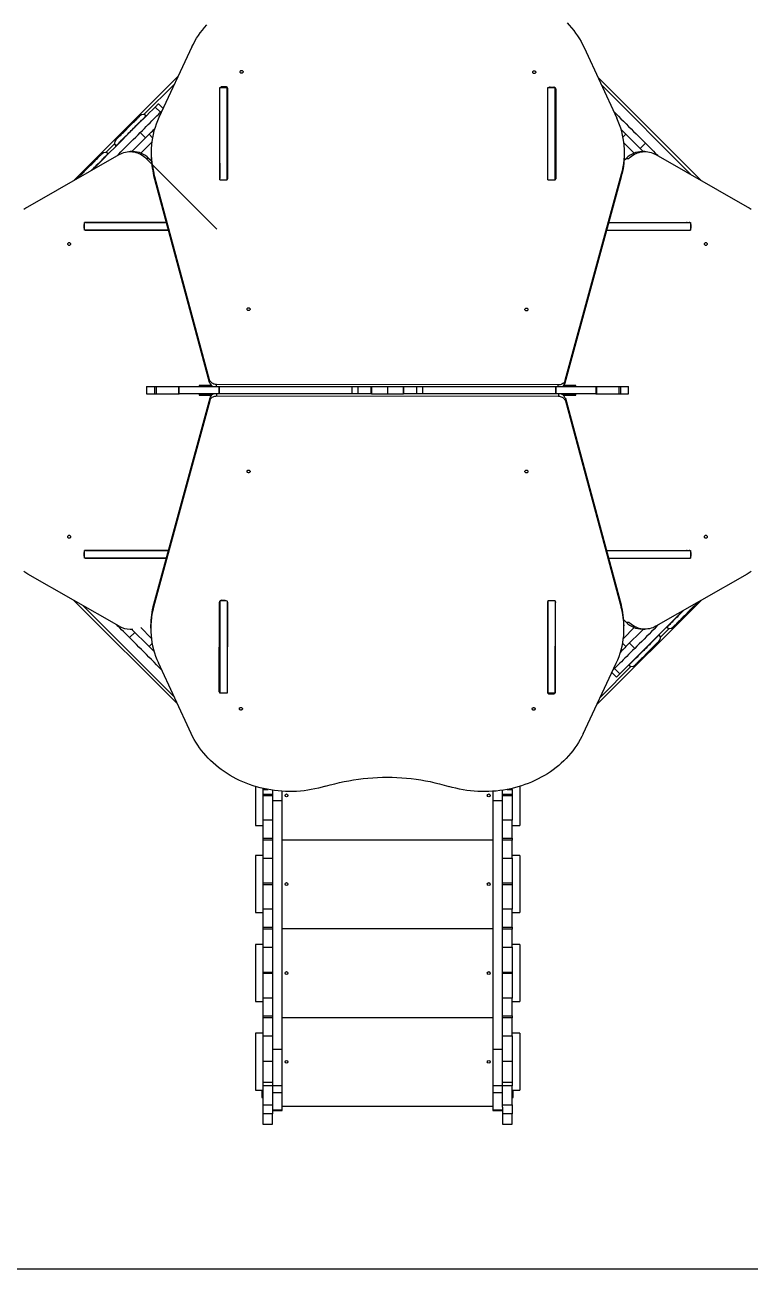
# Model space of a CAD drawing. Header units: millimetres. Extents: x 10665 to 29906, y -6125 to 7364.
# Drawn here: x 22910 to 24944, y -4058 to -510 of the extents above; entities that cross this region are included whole.
import ezdxf

# ---------------------------------------------------------------- set-up
doc = ezdxf.new("R2010")
doc.units = ezdxf.units.MM
for name, color, linetype in [('DIKOM_ОБЪЕКТ', 7, 'Continuous'), ('DIKOM_РАЗМЕР_ЗОНА', 7, 'Continuous'), ('DIKOM_РАЗМЕР_ОБЪЕКТА', 7, 'Continuous')]:
    doc.layers.add(name, color=color, linetype=linetype)
doc.styles.add('style1', font='arial.ttf', dxfattribs={"width": 0.8})
doc.dimstyles.new('1-50', dxfattribs={"dimtxt": 300, "dimasz": 200, "dimexe": 100, "dimexo": 0, "dimgap": 100, "dimtad": 1, "dimdec": 0, "dimtxsty": 'style1', "dimcen": 0, "dimclrd": 7, "dimclre": 7, "dimadec": 1, "dimazin": 2, "dimtfac": 1, "dimtdec": 0, "dimtmove": 1, "dimatfit": 3, "dimfxl": 0, "dimlwd": 25, "dimlwe": 18, "dimarcsym": 0})

# ---------------------------------------------------------------- blocks, each defined once
blk = doc.blocks.new('*D16')
at = {"layer": 'Defpoints', "color": 0, "transparency": 16777216}
for p in [(12665, 4926.5), (12665, 1146.9), (26947.7, -1821.9)]:
    blk.add_point(p, dxfattribs=at)
at = {"layer": 'DIKOM_РАЗМЕР_ОБЪЕКТА', "color": 7, "lineweight": 18, "transparency": 16777216}
for p, q in [((12665, 1146.9), (12665, 5026.5)), ((26947.7, -1821.9), (26947.7, 5026.5))]:
    blk.add_line(p, q, dxfattribs=at)
at = {"layer": 'DIKOM_РАЗМЕР_ОБЪЕКТА', "color": 7, "lineweight": 25, "transparency": 16777216}
blk.add_line((26747.7, 4926.5), (12865, 4926.5), dxfattribs=at)
at = {"layer": 'DIKOM_РАЗМЕР_ОБЪЕКТА', "color": 7, "transparency": 16777216}
for points in [[(12865, 4959.9), (12865, 4893.2), (12665, 4926.5)], [(26747.7, 4959.9), (26747.7, 4893.2), (26947.7, 4926.5)]]:
    blk.add_solid(points, dxfattribs=at)
at = {"layer": 'DIKOM_РАЗМЕР_ОБЪЕКТА', "color": 0, "transparency": 16777216, "insert": (21497, 5179.8), "char_height": 300, "attachment_point": 5, "style": 'style1'}
blk.add_mtext('14300', dxfattribs=at)
blk = doc.blocks.new('*D15')
at = {"layer": 'Defpoints', "color": 0, "transparency": 16777216}
for p in [(20416.8, 4419), (19675.9, -4001.4), (28567.5, -4001.4)]:
    blk.add_point(p, dxfattribs=at)
at = {"layer": 'DIKOM_РАЗМЕР_ОБЪЕКТА', "color": 7, "lineweight": 18, "transparency": 16777216}
for p, q in [((20416.8, 4419), (28667.5, 4419)), ((19675.9, -4001.4), (28667.5, -4001.4))]:
    blk.add_line(p, q, dxfattribs=at)
at = {"layer": 'DIKOM_РАЗМЕР_ОБЪЕКТА', "color": 7, "lineweight": 25, "transparency": 16777216}
blk.add_line((28567.5, 4219), (28567.5, -3801.4), dxfattribs=at)
at = {"layer": 'DIKOM_РАЗМЕР_ОБЪЕКТА', "color": 7, "transparency": 16777216}
for points in [[(28534.2, 4219), (28600.8, 4219), (28567.5, 4419)], [(28534.2, -3801.4), (28600.8, -3801.4), (28567.5, -4001.4)]]:
    blk.add_solid(points, dxfattribs=at)
at = {"layer": 'DIKOM_РАЗМЕР_ОБЪЕКТА', "color": 0, "transparency": 16777216, "insert": (28248, -1553.3), "char_height": 300, "attachment_point": 5, "rotation": 90, "style": 'style1'}
blk.add_mtext('8400', dxfattribs=at)
blk = doc.blocks.new('*D14')
at = {"layer": 'Defpoints', "color": 0, "transparency": 16777216}
for p in [(28947.7, 6914), (10665, 1629.9), (28947.7, -1535.4)]:
    blk.add_point(p, dxfattribs=at)
at = {"layer": 'DIKOM_РАЗМЕР_ЗОНА', "color": 7, "lineweight": 18, "transparency": 16777216}
for p, q in [((10665, 1629.9), (10665, 7014)), ((28947.7, -1535.4), (28947.7, 7014))]:
    blk.add_line(p, q, dxfattribs=at)
at = {"layer": 'DIKOM_РАЗМЕР_ЗОНА', "color": 7, "lineweight": 25, "transparency": 16777216}
blk.add_line((10865, 6914), (28747.7, 6914), dxfattribs=at)
at = {"layer": 'DIKOM_РАЗМЕР_ЗОНА', "color": 7, "transparency": 16777216}
for points in [[(10865, 6947.4), (10865, 6880.7), (10665, 6914)], [(28747.7, 6947.4), (28747.7, 6880.7), (28947.7, 6914)]]:
    blk.add_solid(points, dxfattribs=at)
at = {"layer": 'DIKOM_РАЗМЕР_ЗОНА', "color": 0, "transparency": 16777216, "insert": (21431.5, 7167.3), "char_height": 300, "attachment_point": 5, "style": 'style1'}
blk.add_mtext('18300', dxfattribs=at)
blk = doc.blocks.new('*D13')
at = {"layer": 'Defpoints', "color": 0, "transparency": 16777216}
for p in [(20470.8, 6542.6), (29806, 6542.6), (19621.9, -6125)]:
    blk.add_point(p, dxfattribs=at)
at = {"layer": 'DIKOM_РАЗМЕР_ЗОНА', "color": 7, "lineweight": 18, "transparency": 16777216}
for p, q in [((20470.8, 6542.6), (29906, 6542.6)), ((19621.9, -6125), (29906, -6125))]:
    blk.add_line(p, q, dxfattribs=at)
at = {"layer": 'DIKOM_РАЗМЕР_ЗОНА', "color": 7, "lineweight": 25, "transparency": 16777216}
blk.add_line((29806, -5925), (29806, 6342.6), dxfattribs=at)
at = {"layer": 'DIKOM_РАЗМЕР_ЗОНА', "color": 7, "transparency": 16777216}
for points in [[(29772.7, 6342.6), (29839.3, 6342.6), (29806, 6542.6)], [(29772.7, -5925), (29839.3, -5925), (29806, -6125)]]:
    blk.add_solid(points, dxfattribs=at)
at = {"layer": 'DIKOM_РАЗМЕР_ЗОНА', "color": 0, "transparency": 16777216, "insert": (29552.8, 208.8), "char_height": 300, "attachment_point": 5, "rotation": 90, "style": 'style1'}
blk.add_mtext('12650', dxfattribs=at)

msp = doc.modelspace()

# ---------------------------------------------------------------- linework, layer by layer
at = {"layer": 'DIKOM_ОБЪЕКТ', "color": 7, "linetype": 'Continuous', "lineweight": 15}
for p, q in [((23378.2, -571), (23285.5, -769.1)), ((24479.1, -572.4), (24571, -770.8)), ((23339.9, -653), (23047.9, -944.9)), ((24806.6, -944.9), (24517.9, -656.1)), ((23329.9, -674.2), (23243.1, -761)), ((23456.3, -684.6), (23477.3, -684.6)), ((23456.3, -944.4), (23456.3, -684.6)), ((23473.1, -682.8), (23462.7, -682.7)), ((23462.7, -684.6), (23462.7, -682.7)), ((23473.1, -684.6), (23473.1, -682.8)), ((23477.3, -944.4), (23477.3, -684.6)), ((23478.6, -940), (23479, -688)), ((24377.3, -684.6), (24398.3, -684.6)), ((24377.3, -944.4), (24377.3, -684.6)), ((24383.7, -683.9), (24394.1, -683.9)), ((24383.7, -684.6), (24383.7, -683.9)), ((24394.1, -684.6), (24394.1, -683.9)), ((24398.3, -944.4), (24398.3, -684.6)), ((24400, -689.1), (24399.6, -941.2)), ((24780.3, -929.8), (24527.7, -677.2)), ((23289.9, -754.4), (23275.1, -739.6)), ((23297.2, -744.1), (23283.9, -730.8)), ((23249.8, -764.8), (23249.3, -764.3)), ((23233.3, -811), (23248.2, -825.9)), ((24583.1, -802.6), (24596.8, -816.3)), ((23161.1, -843), (23136.8, -867.3)), ((23164.4, -849.2), (23165, -849.7)), ((23209.3, -864.7), (23257.8, -816.3)), ((23234.6, -869.1), (23265.4, -838.4)), ((23267.3, -825.8), (23257.8, -816.3)), ((24588.5, -824.6), (24596.8, -816.3)), ((24591, -840.1), (24619.9, -869.1)), ((24596.8, -816.3), (24645.3, -864.7)), ((24651.7, -841.4), (24636.8, -856.3)), ((22917.1, -1019.6), (23173.8, -873)), ((23143.5, -871.2), (23143, -870.6)), ((23212, -864.7), (23204.5, -864.7)), ((23249.9, -884.3), (23448.4, -1082.8)), ((23257.4, -884.3), (23249.9, -884.3)), ((23257.4, -884.3), (23264.2, -891.1)), ((23263.6, -866.6), (23263.6, -874.1)), ((24592.2, -889.2), (24597.2, -884.3)), ((24592.6, -875.1), (24592.6, -867.6)), ((24597.2, -884.3), (24604.7, -884.3)), ((24650, -864.7), (24642.5, -864.7)), ((24680.7, -873), (24937.5, -1019.6)), ((23456.3, -897.4), (23456.2, -939.9)), ((23456.3, -904.9), (23456.2, -940.3)), ((24377.2, -941.2), (24377.3, -898.5)), ((24377.2, -941.5), (24377.3, -906)), ((23058.1, -938.5), (23057.1, -939.7)), ((23427.8, -1505.4), (23271.5, -925.7)), ((23271.5, -933.2), (23271.5, -925.7)), ((23427.8, -1512.9), (23271.5, -933.2)), ((23456.3, -940.8), (23456.2, -939.9)), ((23456.3, -944.4), (23477.3, -944.4)), ((24377.3, -941.9), (24377.2, -941.2)), ((24377.3, -944.4), (24398.3, -944.4)), ((24426.2, -1506.7), (24584.6, -927.4)), ((24426.2, -1514.2), (24584.6, -934.9)), ((24584.6, -934.9), (24584.6, -927.4)), ((23076.7, -1085.2), (23076.7, -1064.2)), ((23306.8, -1064.2), (23076.7, -1064.2)), ((23080.6, -1063.5), (23306.6, -1063.5)), ((24549.2, -1064.2), (24777.8, -1064.2)), ((24549.4, -1063.5), (24773.9, -1063.5)), ((24777.8, -1064.2), (24777.8, -1085.2)), ((23075.4, -1079.9), (23075.4, -1069.5)), ((23076.7, -1069.5), (23075.4, -1069.5)), ((23076.7, -1079.9), (23075.4, -1079.9)), ((23312.5, -1085.2), (23076.7, -1085.2)), ((23312.6, -1085.9), (23080.6, -1085.9)), ((24773.9, -1085.9), (24543.3, -1085.9)), ((24543.5, -1085.2), (24777.8, -1085.2)), ((24777.8, -1069.5), (24779.1, -1069.5)), ((24777.8, -1079.9), (24779.1, -1079.9)), ((24779.1, -1069.5), (24779.1, -1079.9)), ((23250.8, -1524.2), (23250.8, -1545.2)), ((23250.8, -1524.2), (23273, -1524.2)), ((23273, -1524.2), (23273, -1545.2)), ((23273, -1524.2), (23277.7, -1524.2)), ((23277.7, -1524.2), (23277.7, -1545.2)), ((23277.7, -1524.2), (23340.9, -1524.2)), ((23340.9, -1524.2), (23340.9, -1545.2)), ((23340.9, -1524.2), (23342.3, -1524.2)), ((23342.3, -1545.2), (23342.3, -1524.2)), ((23342.3, -1524.2), (23454.4, -1524.2)), ((23398.3, -1521.7), (23398.3, -1524.2)), ((23416.3, -1521.7), (23398.3, -1521.7)), ((23433.7, -1521.7), (23416.3, -1521.7)), ((23416.3, -1521.7), (23416.3, -1524.2)), ((23427.8, -1512.9), (23427.8, -1505.4)), ((24406.8, -1520), (23447.3, -1518.8)), ((23447.3, -1524.2), (23447.3, -1518.8)), ((23454.4, -1524.2), (23454.4, -1545.2)), ((23454.9, -1524.2), (23454.4, -1524.2)), ((23454.9, -1545.2), (23454.9, -1524.2)), ((23454.9, -1524.2), (23827.8, -1524.2)), ((23827.8, -1545.2), (23827.8, -1524.2)), ((23827.8, -1524.2), (23844.8, -1524.2)), ((23844.8, -1545.2), (23844.8, -1524.2)), ((23844.8, -1524.2), (23881.3, -1524.2)), ((23881.3, -1545.2), (23881.3, -1524.2)), ((23881.3, -1524.2), (23882.5, -1524.2)), ((23882.5, -1524.2), (23882.5, -1545.2)), ((23882.5, -1524.2), (23927.3, -1524.2)), ((23927.3, -1524.2), (23927.3, -1545.2)), ((23927.3, -1524.2), (23972.1, -1524.2)), ((23972.1, -1545.2), (23972.1, -1524.2)), ((23972.1, -1524.2), (23973.2, -1524.2)), ((23973.2, -1545.2), (23973.2, -1524.2)), ((23973.2, -1524.2), (24009.7, -1524.2)), ((24009.7, -1545.2), (24009.7, -1524.2)), ((24009.7, -1524.2), (24026.8, -1524.2)), ((24026.8, -1545.2), (24026.8, -1524.2)), ((24026.8, -1524.2), (24399.7, -1524.2)), ((24399.7, -1524.2), (24399.7, -1545.2)), ((24400.1, -1524.2), (24399.7, -1524.2)), ((24400.1, -1545.2), (24400.1, -1524.2)), ((24400.1, -1524.2), (24512.2, -1524.2)), ((24406.8, -1524.2), (24406.8, -1520)), ((24438.3, -1521.7), (24421.7, -1521.7)), ((24426.2, -1514.2), (24426.2, -1506.7)), ((24456.3, -1521.7), (24438.3, -1521.7)), ((24438.3, -1524.2), (24438.3, -1521.7)), ((24456.3, -1524.2), (24456.3, -1521.7)), ((24512.2, -1524.2), (24512.2, -1545.2)), ((24512.2, -1524.2), (24513.7, -1524.2)), ((24513.7, -1524.2), (24513.7, -1545.2)), ((24513.7, -1524.2), (24576.9, -1524.2)), ((24576.9, -1524.2), (24576.9, -1545.2)), ((24576.9, -1524.2), (24581.5, -1524.2)), ((24581.5, -1524.2), (24581.5, -1545.2)), ((24581.5, -1524.2), (24603.8, -1524.2)), ((24603.8, -1545.2), (24603.8, -1524.2)), ((23250.8, -1545.2), (23273, -1545.2)), ((23428.2, -1556.8), (23270.3, -2136.1)), ((23273, -1545.2), (23277.7, -1545.2)), ((23277.7, -1545.2), (23340.9, -1545.2)), ((23340.9, -1545.2), (23342.3, -1545.2)), ((23454.4, -1545.2), (23342.3, -1545.2)), ((23398.3, -1545.7), (23398.3, -1548.7)), ((23398.3, -1545.7), (23416.3, -1545.7)), ((23398.3, -1548.7), (23416.3, -1548.7)), ((23416.3, -1545.7), (23416.3, -1548.7)), ((23416.3, -1545.7), (23437.8, -1545.7)), ((23416.3, -1548.7), (23433.3, -1548.7)), ((23428.2, -1556.8), (23428.2, -1564.3)), ((23447.6, -1545.2), (23447.6, -1550.9)), ((23447.6, -1550.9), (24407.1, -1551.6)), ((23454.4, -1545.2), (23454.9, -1545.2)), ((23827.8, -1545.2), (23454.9, -1545.2)), ((23844.8, -1545.2), (23827.8, -1545.2)), ((23881.3, -1545.2), (23844.8, -1545.2)), ((23882.5, -1545.2), (23881.3, -1545.2)), ((23882.5, -1545.2), (23927.3, -1545.2)), ((23927.3, -1545.2), (23972.1, -1545.2)), ((23973.2, -1545.2), (23972.1, -1545.2)), ((24009.7, -1545.2), (23973.2, -1545.2)), ((24026.8, -1545.2), (24009.7, -1545.2)), ((24399.7, -1545.2), (24026.8, -1545.2)), ((24399.7, -1545.2), (24400.1, -1545.2)), ((24512.2, -1545.2), (24400.1, -1545.2)), ((24407.1, -1545.2), (24407.1, -1551.6)), ((24415.6, -1545.7), (24438.3, -1545.7)), ((24420.7, -1548.7), (24438.3, -1548.7)), ((24426.6, -1557.4), (24426.6, -1564.9)), ((24426.6, -1557.4), (24583.4, -2137)), ((24438.3, -1545.7), (24456.3, -1545.7)), ((24438.3, -1548.7), (24438.3, -1545.7)), ((24438.3, -1548.7), (24456.3, -1548.7)), ((24456.3, -1548.7), (24456.3, -1545.7)), ((24512.2, -1545.2), (24513.7, -1545.2)), ((24513.7, -1545.2), (24576.9, -1545.2)), ((24576.9, -1545.2), (24581.5, -1545.2)), ((24581.5, -1545.2), (24603.8, -1545.2)), ((23428.2, -1564.3), (23270.3, -2143.6)), ((24426.6, -1564.9), (24583.4, -2144.5)), ((23076.7, -2006.2), (23076.7, -1985.2)), ((23311.4, -1985.2), (23076.7, -1985.2)), ((23080.6, -1984.5), (23311.6, -1984.5)), ((24542.2, -1984.5), (24773.9, -1984.5)), ((24542.4, -1985.2), (24777.8, -1985.2)), ((24777.8, -1985.2), (24777.8, -2006.2)), ((23075.4, -2000.9), (23075.4, -1990.5)), ((23076.7, -1990.5), (23075.4, -1990.5)), ((23076.7, -2000.9), (23075.4, -2000.9)), ((23305.7, -2006.2), (23076.7, -2006.2)), ((23305.5, -2006.9), (23080.6, -2006.9)), ((24548, -2006.2), (24777.8, -2006.2)), ((24773.9, -2006.9), (24548.2, -2006.9)), ((24777.8, -1990.5), (24779.1, -1990.5)), ((24777.8, -2000.9), (24779.1, -2000.9)), ((24779.1, -1990.5), (24779.1, -2000.9)), ((23173.8, -2197.4), (22917.1, -2050.8)), ((24937.5, -2050.8), (24680.7, -2197.4)), ((23046.8, -2124.9), (23337.6, -2415.6)), ((23456.3, -2126.9), (23456.3, -2385.7)), ((23475.7, -2125.9), (23457.2, -2125.9)), ((23461.3, -2124.6), (23471.7, -2124.6)), ((23477.3, -2125.9), (23477.3, -2385.7)), ((24398.3, -2125.9), (24377.3, -2125.9)), ((24377.3, -2125.9), (24377.3, -2385.7)), ((24398.3, -2125.9), (24398.3, -2385.7)), ((24515.2, -2417.4), (24807.7, -2124.9)), ((23073.2, -2139.9), (23327.8, -2394.5)), ((23270.3, -2136.1), (23270.3, -2143.6)), ((23455.1, -2381.8), (23455.3, -2129.8)), ((23477.7, -2129.5), (23477.5, -2374.3)), ((23477.7, -2129.7), (23477.5, -2381.8)), ((24376.3, -2130.3), (24376.1, -2382.4)), ((24398.5, -2374.9), (24398.7, -2130.1)), ((24398.5, -2382.4), (24398.7, -2130.4)), ((24583.4, -2137), (24583.4, -2144.5)), ((23262.3, -2195.8), (23262.3, -2203.3)), ((24597.2, -2186.1), (24590.7, -2179.7)), ((24591.3, -2203.8), (24591.3, -2196.3)), ((24597.2, -2186.1), (24604.7, -2186.1)), ((23202.9, -2229.4), (23217.7, -2214.6)), ((23204.5, -2205.7), (23212, -2205.7)), ((23257.8, -2254.6), (23208.8, -2205.7)), ((23264, -2231.1), (23234.3, -2201.4)), ((24620.3, -2201.4), (24589.5, -2232.1)), ((24645.7, -2205.6), (24596.8, -2254.6)), ((24642.5, -2205.6), (24650, -2205.6)), ((24690.1, -2221.7), (24689.6, -2221.2)), ((24693.4, -2227.9), (24717.8, -2203.5)), ((24711.1, -2199.7), (24711.6, -2200.2)), ((23266.4, -2246), (23257.8, -2254.6)), ((23272, -2268.8), (23257.8, -2254.6)), ((24587.5, -2245.3), (24596.8, -2254.6)), ((24621.3, -2259.8), (24606.4, -2245)), ((23376.1, -2498.6), (23284, -2300.3)), ((24477, -2499.2), (24569.5, -2301.1)), ((24525.1, -2396.2), (24611.4, -2309.8)), ((24557.5, -2326.9), (24570.7, -2340.1)), ((24564.6, -2316.4), (24579.5, -2331.3)), ((24604.8, -2306), (24605.3, -2306.6)), ((23477.5, -2374.3), (23477.5, -2381.8)), ((24398.5, -2374.9), (24398.5, -2382.4)), ((23477.3, -2385.7), (23456.3, -2385.7)), ((24398.3, -2385.7), (24377.3, -2385.7)), ((24382.1, -2385.7), (24382.1, -2387.6)), ((24382.1, -2387.6), (24392.5, -2387.6)), ((24392.5, -2385.7), (24392.5, -2387.6)), ((23556.5, -2647.2), (23556.5, -2757)), ((23577.5, -2652.7), (23577.5, -2655.7)), ((23577.5, -2655.7), (23592, -2655.7)), ((23577.5, -2655.7), (23577.5, -2669.3)), ((23604.5, -2657.8), (23604.5, -2687.8)), ((24250.5, -2687.8), (24250.5, -2657.8)), ((24263, -2655.7), (24277.5, -2655.7)), ((24277.5, -2655.7), (24277.5, -2652.6)), ((24277.5, -2655.7), (24277.5, -2669.3)), ((24298.5, -2647), (24298.5, -2757)), ((23577.5, -2669.3), (23604.5, -2669.3)), ((23577.5, -2669.3), (23577.5, -2672.3)), ((23577.5, -2672.3), (23604.5, -2672.3)), ((23577.5, -2672.3), (23577.5, -2742.3)), ((23631.5, -2687.8), (23604.5, -2687.8)), ((23604.5, -2687.8), (23604.5, -3385.8)), ((23631.5, -2687.8), (23631.5, -2660.7)), ((23631.5, -3385.8), (23631.5, -2687.8)), ((24223.5, -2660.8), (24223.5, -2687.8)), ((24250.5, -2687.8), (24223.5, -2687.8)), ((24223.5, -2687.8), (24223.5, -3385.8)), ((24250.5, -2669.3), (24277.5, -2669.3)), ((24250.5, -2672.3), (24277.5, -2672.3)), ((24250.5, -3385.8), (24250.5, -2687.8)), ((24277.5, -2669.3), (24277.5, -2672.3)), ((24277.5, -2672.3), (24277.5, -2742.3)), ((23556.5, -2757), (23577.5, -2757)), ((23604.5, -2742.3), (23577.5, -2742.3)), ((23577.5, -2742.3), (23577.5, -2792.3)), ((24277.5, -2742.3), (24250.5, -2742.3)), ((24277.5, -2792.3), (24277.5, -2742.3)), ((24277.5, -2757), (24298.5, -2757)), ((23577.5, -2792.3), (23604.5, -2792.3)), ((23577.5, -2792.3), (23577.5, -2798.3)), ((23604.5, -2798.3), (23577.5, -2798.3)), ((23577.5, -2798.3), (23577.5, -2848.3)), ((23631.5, -2797.3), (24223.5, -2797.3)), ((24250.5, -2792.3), (24277.5, -2792.3)), ((24277.5, -2798.3), (24250.5, -2798.3)), ((24277.5, -2792.3), (24277.5, -2798.3)), ((24277.5, -2848.3), (24277.5, -2798.3)), ((23577.5, -2841.3), (23556.5, -2841.3)), ((23556.5, -2841.3), (23556.5, -3001.3)), ((23577.5, -2848.3), (23604.5, -2848.3)), ((23577.5, -2848.3), (23577.5, -2918.3)), ((24250.5, -2848.3), (24277.5, -2848.3)), ((24298.5, -2841.3), (24277.5, -2841.3)), ((24277.5, -2848.3), (24277.5, -2918.3)), ((24298.5, -2841.3), (24298.5, -3001.3)), ((23577.5, -2918.3), (23604.5, -2918.3)), ((23577.5, -2918.3), (23577.5, -2922.3)), ((23577.5, -2922.3), (23604.5, -2922.3)), ((23577.5, -2922.3), (23577.5, -2992.3)), ((24250.5, -2918.3), (24277.5, -2918.3)), ((24250.5, -2922.3), (24277.5, -2922.3)), ((24277.5, -2918.3), (24277.5, -2922.3)), ((24277.5, -2922.3), (24277.5, -2992.3)), ((23556.5, -3001.3), (23577.5, -3001.3)), ((23604.5, -2992.3), (23577.5, -2992.3)), ((23577.5, -2992.3), (23577.5, -3042.3)), ((24277.5, -2992.3), (24250.5, -2992.3)), ((24277.5, -3042.3), (24277.5, -2992.3)), ((24277.5, -3001.3), (24298.5, -3001.3)), ((23577.5, -3042.3), (23604.5, -3042.3)), ((23577.5, -3042.3), (23577.5, -3048.3)), ((23604.5, -3048.3), (23577.5, -3048.3)), ((23577.5, -3048.3), (23577.5, -3098.3)), ((23631.5, -3046.3), (24223.5, -3046.3)), ((24250.5, -3042.3), (24277.5, -3042.3)), ((24277.5, -3048.3), (24250.5, -3048.3)), ((24277.5, -3042.3), (24277.5, -3048.3)), ((24277.5, -3098.3), (24277.5, -3048.3)), ((23577.5, -3091.3), (23556.5, -3091.3)), ((23556.5, -3091.3), (23556.5, -3251.3)), ((23577.5, -3098.3), (23604.5, -3098.3)), ((23577.5, -3098.3), (23577.5, -3168.3)), ((24250.5, -3098.3), (24277.5, -3098.3)), ((24298.5, -3091.3), (24277.5, -3091.3)), ((24277.5, -3098.3), (24277.5, -3168.3)), ((24298.5, -3091.3), (24298.5, -3251.3)), ((23577.5, -3168.3), (23604.5, -3168.3)), ((23577.5, -3168.3), (23577.5, -3171.3)), ((23577.5, -3171.3), (23604.5, -3171.3)), ((23577.5, -3171.3), (23577.5, -3241.3)), ((24250.5, -3168.3), (24277.5, -3168.3)), ((24250.5, -3171.3), (24277.5, -3171.3)), ((24277.5, -3168.3), (24277.5, -3171.3)), ((24277.5, -3171.3), (24277.5, -3241.3)), ((23556.5, -3251.3), (23577.5, -3251.3)), ((23604.5, -3241.3), (23577.5, -3241.3)), ((23577.5, -3241.3), (23577.5, -3291.3)), ((24277.5, -3241.3), (24250.5, -3241.3)), ((24277.5, -3291.3), (24277.5, -3241.3)), ((24277.5, -3251.3), (24298.5, -3251.3)), ((23577.5, -3291.3), (23604.5, -3291.3)), ((23577.5, -3291.3), (23577.5, -3297.3)), ((23604.5, -3297.3), (23577.5, -3297.3)), ((23577.5, -3297.3), (23577.5, -3347.3)), ((23631.5, -3296.3), (24223.5, -3296.3)), ((24250.5, -3291.3), (24277.5, -3291.3)), ((24277.5, -3297.3), (24250.5, -3297.3)), ((24277.5, -3291.3), (24277.5, -3297.3)), ((24277.5, -3347.3), (24277.5, -3297.3)), ((23577.5, -3340.3), (23556.5, -3340.3)), ((23556.5, -3340.3), (23556.5, -3500.3)), ((23577.5, -3347.3), (23604.5, -3347.3)), ((23577.5, -3347.3), (23577.5, -3418.3)), ((24250.5, -3347.3), (24277.5, -3347.3)), ((24298.5, -3340.3), (24277.5, -3340.3)), ((24277.5, -3347.3), (24277.5, -3418.3)), ((24298.5, -3340.3), (24298.5, -3500.3)), ((23631.5, -3385.8), (23604.5, -3385.8)), ((23604.5, -3385.8), (23604.5, -3487.7)), ((23631.5, -3487.7), (23631.5, -3385.8)), ((24250.5, -3385.8), (24223.5, -3385.8)), ((24223.5, -3385.8), (24223.5, -3487.7)), ((24250.5, -3487.7), (24250.5, -3385.8)), ((23577.5, -3418.3), (23604.5, -3418.3)), ((23577.5, -3418.3), (23577.5, -3477.2)), ((24250.5, -3418.3), (24277.5, -3418.3)), ((24277.5, -3418.3), (24277.5, -3477.2)), ((23556.5, -3500.3), (23577.5, -3500.3)), ((23574.5, -3500.3), (23574.5, -3520.3)), ((23577.5, -3477.2), (23604.5, -3477.2)), ((23577.5, -3477.2), (23577.5, -3488)), ((23604.5, -3488), (23577.5, -3488)), ((23577.5, -3488), (23577.5, -3540.9)), ((23631.5, -3487.7), (23604.5, -3487.7)), ((23604.5, -3487.7), (23604.5, -3507.8)), ((23631.5, -3507.8), (23604.5, -3507.8)), ((23604.5, -3507.8), (23604.5, -3547.6)), ((23631.5, -3507.8), (23631.5, -3487.7)), ((23631.5, -3556.5), (23631.5, -3507.8)), ((24250.5, -3487.7), (24223.5, -3487.7)), ((24223.5, -3487.7), (24223.5, -3507.8)), ((24250.5, -3507.8), (24223.5, -3507.8)), ((24223.5, -3507.8), (24223.5, -3556.5)), ((24250.5, -3477.2), (24277.5, -3477.2)), ((24250.5, -3507.8), (24250.5, -3487.7)), ((24277.5, -3488), (24250.5, -3488)), ((24250.5, -3547.6), (24250.5, -3507.8)), ((24277.5, -3477.2), (24277.5, -3488)), ((24277.5, -3540.9), (24277.5, -3488)), ((24277.5, -3500.3), (24298.5, -3500.3)), ((24280.5, -3520.3), (24280.5, -3500.3)), ((23574.5, -3520.3), (23577.5, -3520.3)), ((23577.5, -3540.9), (23604.5, -3540.9)), ((23577.5, -3540.9), (23577.5, -3566.1)), ((23631.5, -3545.3), (24223.5, -3545.3)), ((24250.5, -3540.9), (24277.5, -3540.9)), ((24277.5, -3520.3), (24280.5, -3520.3)), ((24277.5, -3540.9), (24277.5, -3566.1)), ((23604.5, -3566.1), (23577.5, -3566.1)), ((23577.5, -3566.1), (23577.5, -3595.3)), ((23604.5, -3547.6), (23604.5, -3566.1)), ((23631.5, -3556.5), (23604.5, -3556.5)), ((23604.5, -3557.1), (23631.5, -3557.1)), ((23604.5, -3595.3), (23604.5, -3566.1)), ((23631.5, -3557.1), (23631.5, -3556.5)), ((24250.5, -3556.5), (24223.5, -3556.5)), ((24223.5, -3556.5), (24223.5, -3557.1)), ((24223.5, -3557.1), (24250.5, -3557.1)), ((24250.5, -3547.6), (24250.5, -3566.1)), ((24277.5, -3566.1), (24250.5, -3566.1)), ((24250.5, -3566.1), (24250.5, -3595.3)), ((24277.5, -3595.3), (24277.5, -3566.1)), ((23577.5, -3595.3), (23604.5, -3595.3)), ((24250.5, -3595.3), (24277.5, -3595.3))]:
    msp.add_line(p, q, dxfattribs=at)
at = {"layer": 'DIKOM_ОБЪЕКТ', "color": 7, "linetype": 'Continuous', "lineweight": 15, "flags": 128}
for points in [[(23378.2, -571), (23382.2, -562.8), (23386.6, -554.6), (23391.4, -546.6), (23396.4, -538.7), (23401.7, -531), (23407.4, -523.4), (23413.4, -516.1), (23419.6, -508.9)], [(24431.3, -503.1), (24437.8, -510.1), (24444.1, -517.3), (24450, -524.7), (24455.6, -532.3), (24461, -540), (24466, -547.9), (24470.7, -555.9), (24475, -564.1), (24479.1, -572.4)], [(23521.8, -640.8), (23521.6, -641.9), (23521.1, -642.9), (23520.3, -643.7), (23519.2, -644.3), (23518, -644.6), (23516.8, -644.6), (23515.6, -644.3), (23514.5, -643.7), (23513.7, -642.9), (23513.2, -641.9), (23513, -640.8), (23513.2, -639.7), (23513.7, -638.7), (23514.5, -637.9), (23515.6, -637.3), (23516.8, -637), (23518.1, -637), (23519.3, -637.3), (23520.3, -637.9), (23521.1, -638.8), (23521.6, -639.7), (23521.8, -640.8)], [(24343.8, -641.9), (24343.6, -642.9), (24343.1, -643.9), (24342.3, -644.7), (24341.2, -645.3), (24340, -645.6), (24338.8, -645.6), (24337.6, -645.3), (24336.5, -644.7), (24335.7, -643.9), (24335.2, -642.9), (24335, -641.9), (24335.2, -640.8), (24335.7, -639.8), (24336.5, -639), (24337.6, -638.4), (24338.8, -638.1), (24340.1, -638.1), (24341.3, -638.4), (24342.3, -639), (24343.1, -639.8), (24343.6, -640.8), (24343.8, -641.9)], [(23275.1, -739.6), (23267.2, -747.4), (23259.2, -755.4), (23251.2, -763.5), (23243, -771.6), (23234.8, -779.8), (23226.5, -788.1), (23218.2, -796.5), (23209.8, -804.9), (23201.3, -813.3), (23192.8, -821.8), (23184.3, -830.4), (23175.7, -838.9), (23167.1, -847.5), (23158.5, -856.1), (23149.9, -864.7), (23141.3, -873.3), (23132.7, -881.9), (23124.2, -890.5), (23115.6, -899), (23107.1, -907.5), (23098.8, -915.9)], [(23275.1, -739.6), (23276.4, -738.2), (23277.8, -736.9), (23279.2, -735.5), (23280.5, -734.2), (23281.6, -733), (23282.6, -732.1), (23283.3, -731.4), (23283.7, -730.9), (23283.9, -730.8)], [(23164.4, -832.2), (23164.5, -832.1), (23164.9, -831.8), (23165.4, -831.2), (23166.3, -830.3), (23167.3, -829.3), (23168.6, -828), (23170.1, -826.5), (23171.9, -824.7), (23173.8, -822.8), (23175.9, -820.7), (23178.2, -818.5), (23180.6, -816), (23183.1, -813.5), (23185.8, -810.8), (23188.6, -808.1), (23191.4, -805.2), (23194.3, -802.3), (23197.2, -799.4), (23200.1, -796.5), (23203, -793.6), (23205.9, -790.7), (23208.7, -787.9), (23211.4, -785.2), (23214.1, -782.5), (23216.6, -780), (23219, -777.6), (23221.2, -775.4), (23223.3, -773.3), (23225.2, -771.4), (23226.9, -769.7), (23228.4, -768.2), (23229.6, -767), (23230.6, -766), (23231.4, -765.2), (23232, -764.6), (23232.3, -764.4), (23232.3, -764.3)], [(23164.4, -849.2), (23164.5, -849.1), (23164.8, -848.7), (23165.4, -848.2), (23166.2, -847.3), (23167.3, -846.3), (23168.6, -845), (23170.1, -843.5), (23171.8, -841.8), (23173.8, -839.8), (23175.9, -837.7), (23178.2, -835.4), (23180.7, -832.9), (23183.3, -830.3), (23186.1, -827.5), (23189, -824.6), (23192, -821.6), (23195.1, -818.5), (23198.2, -815.4), (23201.4, -812.2), (23204.7, -808.9), (23207.9, -805.7), (23211.1, -802.4), (23214.4, -799.2), (23217.5, -796), (23220.7, -792.9), (23223.7, -789.9), (23226.6, -787), (23229.4, -784.2), (23232.1, -781.5), (23234.6, -778.9), (23237, -776.6), (23239.2, -774.4), (23241.2, -772.4), (23243, -770.6), (23244.6, -769), (23246, -767.6), (23247.1, -766.5), (23248, -765.6), (23248.7, -764.9), (23249.1, -764.5), (23249.3, -764.3), (23249.3, -764.3)], [(23233.3, -811), (23239.1, -805.3), (23244.7, -799.7), (23250.1, -794.2), (23255.5, -788.9), (23260.6, -783.7), (23265.6, -778.7), (23270.5, -773.9), (23275.1, -769.2), (23279.6, -764.7), (23283.9, -760.5), (23288, -756.4), (23291.9, -752.5), (23294.6, -749.7)], [(24562.4, -752.2), (24568.2, -757.9), (24575.5, -765.3), (24582.8, -772.5), (24590, -779.8), (24597.2, -787), (24604.3, -794.1), (24611.3, -801.1), (24618.3, -808.1), (24625.2, -815), (24632, -821.8), (24638.7, -828.4), (24645.2, -835), (24651.7, -841.4)], [(23168, -876.4), (23171.6, -872.7), (23178.8, -865.5), (23185.9, -858.4), (23193, -851.4), (23200, -844.4), (23206.8, -837.5), (23213.6, -830.7), (23220.3, -824.1), (23226.9, -817.5), (23233.3, -811)], [(23257.8, -816.3), (23260.9, -813.2), (23263.9, -810.1), (23267, -807), (23270.1, -804), (23273.1, -801), (23273.5, -800.6)], [(24651.7, -841.4), (24657.4, -847.2), (24663, -852.8), (24668.5, -858.3), (24673.8, -863.6), (24679, -868.8), (24684, -873.8), (24686.6, -876.3)], [(23058.1, -938.5), (23058.2, -938.4), (23058.5, -938.1), (23059.1, -937.5), (23059.9, -936.7), (23061, -935.6), (23062.3, -934.3), (23063.8, -932.8), (23065.5, -931.1), (23067.5, -929.2), (23069.6, -927.1), (23071.8, -924.8), (23074.3, -922.4), (23076.8, -919.8), (23079.5, -917.1), (23082.2, -914.4), (23085.1, -911.6), (23087.9, -908.7), (23090.8, -905.8), (23093.8, -902.9), (23096.7, -899.9), (23099.5, -897.1), (23102.4, -894.3), (23105.1, -891.5), (23107.8, -888.9), (23110.3, -886.3), (23112.7, -883.9), (23114.9, -881.7), (23117, -879.6), (23118.9, -877.7), (23120.6, -876.1), (23122, -874.6), (23123.3, -873.3), (23124.3, -872.3), (23125.1, -871.5), (23125.6, -871), (23125.9, -870.7), (23126, -870.6)], [(23096.3, -917.3), (23098.3, -915.3), (23101.6, -912), (23104.8, -908.8), (23108, -905.6), (23111.2, -902.4), (23114.3, -899.3), (23117.3, -896.2), (23120.3, -893.3), (23123.1, -890.5), (23125.8, -887.8), (23128.3, -885.3), (23130.7, -882.9), (23132.9, -880.7), (23134.9, -878.7), (23136.7, -876.9), (23138.3, -875.3), (23139.7, -873.9), (23140.8, -872.8), (23141.7, -871.9), (23142.4, -871.2), (23142.8, -870.8), (23143, -870.6), (23143, -870.6)], [(23173.8, -873), (23178.2, -870.7), (23182.7, -868.8), (23187.3, -867.3), (23191.9, -866.1), (23196.6, -865.3), (23201.4, -864.8), (23206.2, -864.8), (23211, -865.1), (23215.7, -865.8), (23220.4, -866.9), (23225, -868.3), (23229.5, -870.1), (23233.9, -872.3), (23238.2, -874.8), (23242.3, -877.6), (23246.2, -880.8), (23249.9, -884.3)], [(24604.7, -884.3), (24608.4, -880.8), (24612.3, -877.6), (24616.4, -874.8), (24620.7, -872.3), (24625.1, -870.1), (24629.6, -868.3), (24634.2, -866.9), (24638.9, -865.8), (24643.6, -865.1), (24648.4, -864.8), (24653.2, -864.8), (24657.9, -865.3), (24662.6, -866.1), (24667.3, -867.3), (24671.9, -868.8), (24676.4, -870.7), (24680.7, -873)], [(22906, -1026.7), (22911.5, -1023), (22917.1, -1019.6)], [(24937.5, -1019.6), (24943.1, -1023), (24948.5, -1026.7)], [(23033.4, -1119.8), (23034.5, -1120), (23035.5, -1120.5), (23036.3, -1121.3), (23036.9, -1122.4), (23037.2, -1123.6), (23037.2, -1124.8), (23036.9, -1126), (23036.3, -1127.1), (23035.5, -1127.9), (23034.5, -1128.4), (23033.4, -1128.6), (23032.4, -1128.4), (23031.4, -1127.9), (23030.6, -1127.1), (23030, -1126), (23029.7, -1124.8), (23029.7, -1123.6), (23030, -1122.4), (23030.6, -1121.3), (23031.4, -1120.5), (23032.4, -1120), (23033.4, -1119.8)], [(24821.1, -1128.6), (24820.1, -1128.4), (24819.1, -1127.9), (24818.3, -1127.1), (24817.7, -1126), (24817.4, -1124.8), (24817.4, -1123.6), (24817.7, -1122.4), (24818.3, -1121.3), (24819.1, -1120.5), (24820.1, -1120), (24821.1, -1119.8), (24822.2, -1120), (24823.2, -1120.5), (24824, -1121.3), (24824.6, -1122.4), (24824.9, -1123.6), (24824.9, -1124.8), (24824.6, -1126), (24824, -1127.1), (24823.2, -1127.9), (24822.2, -1128.4), (24821.1, -1128.6)], [(23541.7, -1307.2), (23541.5, -1308.3), (23541, -1309.3), (23540.2, -1310.1), (23539.1, -1310.7), (23537.9, -1311), (23536.7, -1311), (23535.5, -1310.7), (23534.4, -1310.1), (23533.6, -1309.3), (23533.1, -1308.3), (23532.9, -1307.2), (23533.1, -1306.1), (23533.6, -1305.1), (23534.4, -1304.3), (23535.5, -1303.7), (23536.7, -1303.4), (23537.9, -1303.4), (23539.1, -1303.7), (23540.2, -1304.3), (23541, -1305.1), (23541.5, -1306.1), (23541.7, -1307.2)], [(24321.7, -1308.2), (24321.5, -1309.3), (24321, -1310.3), (24320.2, -1311.1), (24319.1, -1311.7), (24317.9, -1312), (24316.7, -1312), (24315.4, -1311.7), (24314.4, -1311.1), (24313.6, -1310.3), (24313.1, -1309.3), (24312.9, -1308.2), (24313.1, -1307.1), (24313.6, -1306.1), (24314.4, -1305.3), (24315.5, -1304.7), (24316.7, -1304.4), (24317.9, -1304.4), (24319.1, -1304.7), (24320.2, -1305.3), (24321, -1306.1), (24321.5, -1307.1), (24321.7, -1308.2)], [(23447.3, -1518.8), (23444.6, -1518.6), (23442, -1518.1), (23439.4, -1517.4), (23437.1, -1516.3), (23434.9, -1515), (23432.9, -1513.5), (23431.1, -1511.7), (23429.7, -1509.7), (23428.6, -1507.6), (23427.8, -1505.4)], [(24426.2, -1506.7), (24425.5, -1508.9), (24424.3, -1511), (24422.9, -1512.9), (24421.2, -1514.7), (24419.2, -1516.3), (24417, -1517.6), (24414.6, -1518.6), (24412.1, -1519.4), (24409.4, -1519.9), (24406.8, -1520)], [(23428.2, -1564.3), (23428.9, -1562.1), (23430.1, -1560), (23431.5, -1558), (23433.2, -1556.2), (23435.2, -1554.7), (23437.4, -1553.4), (23439.8, -1552.3), (23442.3, -1551.6), (23445, -1551.1), (23447.6, -1550.9)], [(24407.1, -1551.6), (24409.8, -1551.7), (24412.4, -1552.2), (24414.9, -1552.9), (24417.3, -1554), (24419.5, -1555.3), (24421.5, -1556.9), (24423.2, -1558.6), (24424.7, -1560.6), (24425.8, -1562.7), (24426.6, -1564.9)], [(23532.9, -1762.7), (23533.1, -1761.6), (23533.6, -1760.6), (23534.4, -1759.8), (23535.5, -1759.2), (23536.7, -1758.9), (23537.9, -1758.9), (23539.1, -1759.2), (23540.2, -1759.8), (23541, -1760.6), (23541.5, -1761.6), (23541.7, -1762.7), (23541.5, -1763.8), (23541, -1764.8), (23540.2, -1765.6), (23539.1, -1766.2), (23537.9, -1766.5), (23536.7, -1766.5), (23535.5, -1766.2), (23534.4, -1765.6), (23533.6, -1764.7), (23533.1, -1763.8), (23532.9, -1762.7)], [(24312.9, -1763.2), (24313.1, -1762.1), (24313.6, -1761.1), (24314.4, -1760.3), (24315.5, -1759.7), (24316.7, -1759.4), (24317.9, -1759.4), (24319.1, -1759.7), (24320.2, -1760.3), (24321, -1761.1), (24321.5, -1762.1), (24321.7, -1763.2), (24321.5, -1764.3), (24321, -1765.3), (24320.2, -1766.1), (24319.1, -1766.7), (24317.9, -1767), (24316.7, -1767), (24315.5, -1766.7), (24314.4, -1766.1), (24313.6, -1765.2), (24313.1, -1764.3), (24312.9, -1763.2)], [(23033.4, -1941.8), (23034.5, -1942), (23035.5, -1942.5), (23036.3, -1943.3), (23036.9, -1944.4), (23037.2, -1945.6), (23037.2, -1946.8), (23036.9, -1948), (23036.3, -1949.1), (23035.5, -1949.9), (23034.5, -1950.4), (23033.4, -1950.6), (23032.4, -1950.4), (23031.4, -1949.9), (23030.6, -1949.1), (23030, -1948), (23029.7, -1946.8), (23029.7, -1945.6), (23030, -1944.4), (23030.6, -1943.3), (23031.4, -1942.5), (23032.4, -1942), (23033.4, -1941.8)], [(24821.1, -1950.6), (24820.1, -1950.4), (24819.1, -1949.9), (24818.3, -1949.1), (24817.7, -1948), (24817.4, -1946.8), (24817.4, -1945.6), (24817.7, -1944.4), (24818.3, -1943.3), (24819.1, -1942.5), (24820.1, -1942), (24821.1, -1941.8), (24822.2, -1942), (24823.2, -1942.5), (24824, -1943.3), (24824.6, -1944.4), (24824.9, -1945.6), (24824.9, -1946.8), (24824.6, -1948), (24824, -1949.1), (24823.2, -1949.9), (24822.2, -1950.4), (24821.1, -1950.6)], [(22917.1, -2050.8), (22911.5, -2047.4), (22906, -2043.7)], [(24948.5, -2043.7), (24943.1, -2047.4), (24937.5, -2050.8)], [(23477.3, -2128), (23477.5, -2128.7), (23477.7, -2129.7)], [(24398.3, -2128.5), (24398.6, -2129.4), (24398.7, -2130.4)], [(24579.5, -2331.3), (24587.4, -2323.4), (24595.3, -2315.4), (24603.4, -2307.4), (24611.5, -2299.3), (24619.7, -2291), (24628, -2282.7), (24636.4, -2274.4), (24644.8, -2266), (24653.3, -2257.5), (24661.8, -2249), (24670.3, -2240.5), (24678.9, -2231.9), (24687.5, -2223.3), (24696, -2214.7), (24704.6, -2206.1), (24713.2, -2197.5), (24721.8, -2189), (24730.4, -2180.4), (24738.9, -2171.9), (24747.4, -2163.3), (24755.9, -2154.9), (24756.9, -2153.9)], [(24759.3, -2152.5), (24756.2, -2155.6), (24753, -2158.8), (24749.8, -2162.1), (24746.5, -2165.3), (24743.4, -2168.5), (24740.2, -2171.6), (24737.2, -2174.6), (24734.3, -2177.5), (24731.5, -2180.4), (24728.8, -2183), (24726.3, -2185.6), (24723.9, -2188), (24721.7, -2190.1), (24719.7, -2192.2), (24717.9, -2194), (24716.3, -2195.6), (24714.9, -2196.9), (24713.8, -2198.1), (24712.9, -2199), (24712.2, -2199.6), (24711.8, -2200), (24711.6, -2200.2), (24711.6, -2200.2)], [(24796.5, -2132.3), (24796.4, -2132.4), (24796, -2132.8), (24795.5, -2133.3), (24794.6, -2134.2), (24793.6, -2135.2), (24792.3, -2136.5), (24790.8, -2138.1), (24789, -2139.8), (24787.1, -2141.7), (24785, -2143.8), (24782.7, -2146.1), (24780.3, -2148.5), (24777.8, -2151), (24775.1, -2153.7), (24772.3, -2156.5), (24769.5, -2159.3), (24766.6, -2162.2), (24763.7, -2165.1), (24760.8, -2168), (24757.9, -2170.9), (24755, -2173.8), (24752.2, -2176.6), (24749.5, -2179.3), (24746.8, -2182), (24744.3, -2184.5), (24741.9, -2186.9), (24739.7, -2189.1), (24737.6, -2191.2), (24735.7, -2193.1), (24734, -2194.8), (24732.5, -2196.3), (24731.3, -2197.5), (24730.3, -2198.5), (24729.5, -2199.3), (24728.9, -2199.9), (24728.6, -2200.2), (24728.6, -2200.2)], [(24796.5, -2132.3), (24797.8, -2130.7), (24798, -2130.4)], [(23202.9, -2229.4), (23197.1, -2223.7), (23191.5, -2218), (23186.1, -2212.6), (23180.7, -2207.2), (23175.6, -2202.1), (23170.6, -2197.1), (23166.9, -2193.4)], [(24680.7, -2197.4), (24676.4, -2199.6), (24671.9, -2201.6), (24667.3, -2203.1), (24662.6, -2204.3), (24657.9, -2205.1), (24653.2, -2205.6), (24648.4, -2205.6), (24643.6, -2205.3), (24638.9, -2204.6), (24634.2, -2203.5), (24629.6, -2202.1), (24625.1, -2200.3), (24620.7, -2198.1), (24616.4, -2195.6), (24612.3, -2192.8), (24608.4, -2189.6), (24604.7, -2186.1)], [(24687.7, -2193.4), (24682.9, -2198.1), (24675.7, -2205.3), (24668.6, -2212.4), (24661.6, -2219.5), (24654.6, -2226.5), (24647.7, -2233.3), (24641, -2240.1), (24634.3, -2246.8), (24627.7, -2253.4), (24621.3, -2259.8)], [(23292.9, -2319.4), (23286.4, -2312.9), (23279.1, -2305.6), (23271.8, -2298.3), (23264.6, -2291.1), (23257.4, -2283.9), (23250.3, -2276.8), (23243.2, -2269.7), (23236.3, -2262.8), (23229.4, -2255.9), (23222.6, -2249.1), (23215.9, -2242.4), (23209.3, -2235.9), (23202.9, -2229.4)], [(24690.1, -2221.7), (24690.1, -2221.8), (24689.7, -2222.1), (24689.1, -2222.7), (24688.3, -2223.5), (24687.3, -2224.6), (24686, -2225.8), (24684.5, -2227.4), (24682.7, -2229.1), (24680.8, -2231), (24678.7, -2233.2), (24676.4, -2235.5), (24673.9, -2237.9), (24671.3, -2240.6), (24668.5, -2243.3), (24665.6, -2246.2), (24662.6, -2249.2), (24659.5, -2252.3), (24656.4, -2255.5), (24653.2, -2258.7), (24649.9, -2261.9), (24646.7, -2265.2), (24643.4, -2268.4), (24640.2, -2271.6), (24637, -2274.8), (24633.9, -2277.9), (24630.9, -2280.9), (24628, -2283.9), (24625.1, -2286.7), (24622.5, -2289.4), (24619.9, -2291.9), (24617.5, -2294.3), (24615.4, -2296.5), (24613.3, -2298.5), (24611.5, -2300.3), (24609.9, -2301.9), (24608.6, -2303.3), (24607.4, -2304.4), (24606.5, -2305.3), (24605.9, -2306), (24605.5, -2306.4), (24605.3, -2306.5), (24605.3, -2306.6)], [(24621.3, -2259.8), (24615.5, -2265.6), (24609.9, -2271.2), (24604.4, -2276.7), (24599.1, -2282), (24593.9, -2287.1), (24588.9, -2292.2), (24584.1, -2297), (24579.4, -2301.6), (24575, -2306.1), (24570.7, -2310.4), (24566.6, -2314.5), (24562.7, -2318.4), (24560.3, -2320.8)], [(24596.8, -2254.6), (24593.7, -2257.7), (24590.6, -2260.7), (24587.6, -2263.8), (24584.5, -2266.9), (24581.5, -2269.9), (24581.4, -2269.9)], [(24690.1, -2238.7), (24690, -2238.8), (24689.7, -2239.1), (24689.1, -2239.7), (24688.3, -2240.5), (24687.2, -2241.6), (24685.9, -2242.9), (24684.4, -2244.4), (24682.7, -2246.1), (24680.8, -2248), (24678.7, -2250.1), (24676.4, -2252.4), (24674, -2254.8), (24671.4, -2257.4), (24668.8, -2260), (24666, -2262.8), (24663.2, -2265.6), (24660.3, -2268.5), (24657.4, -2271.4), (24654.5, -2274.3), (24651.6, -2277.2), (24648.7, -2280.1), (24645.9, -2282.9), (24643.1, -2285.7), (24640.5, -2288.3), (24638, -2290.8), (24635.6, -2293.2), (24633.3, -2295.5), (24631.3, -2297.6), (24629.4, -2299.4), (24627.7, -2301.1), (24626.2, -2302.6), (24624.9, -2303.9), (24623.9, -2304.9), (24623.1, -2305.7), (24622.6, -2306.2), (24622.3, -2306.5), (24622.3, -2306.6)], [(24579.5, -2331.3), (24578.2, -2332.6), (24576.8, -2334), (24575.4, -2335.4), (24574.1, -2336.7), (24573, -2337.8), (24572, -2338.8), (24571.3, -2339.5), (24570.8, -2339.9), (24570.7, -2340.1)], [(23477.5, -2374.3), (23477.3, -2375.3), (23477.3, -2375.5)], [(24398.5, -2374.9), (24398.3, -2375.9), (24398.3, -2376.1)], [(23477.5, -2381.8), (23477.3, -2382.8), (23477.3, -2383)], [(24398.5, -2382.4), (24398.3, -2383.4), (24398.3, -2383.6)], [(23511.3, -2429), (23511.5, -2428), (23512, -2427), (23512.8, -2426.2), (23513.9, -2425.6), (23515.1, -2425.3), (23516.3, -2425.3), (23517.5, -2425.6), (23518.6, -2426.2), (23519.4, -2427), (23519.9, -2428), (23520.1, -2429), (23519.9, -2430.1), (23519.4, -2431.1), (23518.6, -2431.9), (23517.5, -2432.5), (23516.3, -2432.8), (23515.1, -2432.8), (23513.9, -2432.5), (23512.8, -2431.9), (23512, -2431.1), (23511.5, -2430.1), (23511.3, -2429)], [(23515.9, -2425.3), (23515.7, -2425.3), (23515.2, -2425.2)], [(24333.3, -2429.6), (24333.5, -2428.5), (24334, -2427.5), (24334.8, -2426.7), (24335.9, -2426.1), (24337.1, -2425.8), (24338.3, -2425.8), (24339.5, -2426.1), (24340.6, -2426.7), (24341.4, -2427.5), (24341.9, -2428.5), (24342.1, -2429.6), (24341.9, -2430.6), (24341.4, -2431.6), (24340.6, -2432.4), (24339.5, -2433), (24338.3, -2433.3), (24337.1, -2433.3), (24335.9, -2433), (24334.8, -2432.4), (24334, -2431.6), (24333.5, -2430.6), (24333.3, -2429.6)], [(23753.5, -2646.8), (23743.6, -2649.7), (23733.6, -2652.2), (23723.6, -2654.4), (23713.4, -2656.3), (23703.2, -2658), (23692.9, -2659.3), (23682.6, -2660.3), (23672.2, -2661), (23661.8, -2661.3), (23651.4, -2661.4), (23641, -2661.2), (23630.7, -2660.6), (23620.3, -2659.7), (23610, -2658.5), (23599.8, -2657.1), (23589.6, -2655.3), (23579.5, -2653.2), (23569.4, -2650.8), (23559.5, -2648.1), (23549.7, -2645.1), (23540, -2641.8), (23530.5, -2638.2), (23521.1, -2634.3), (23511.9, -2630.2), (23502.8, -2625.8), (23493.9, -2621.1), (23485.3, -2616.2), (23476.8, -2611), (23468.5, -2605.5), (23460.5, -2599.8), (23452.7, -2593.9), (23445.1, -2587.7), (23437.8, -2581.3), (23430.7, -2574.7), (23423.9, -2567.9), (23417.4, -2560.8), (23411.2, -2553.6), (23405.2, -2546.3), (23399.6, -2538.7), (23394.3, -2531), (23389.3, -2523.1), (23384.6, -2515), (23380.2, -2506.9), (23376.1, -2498.6)], [(24477, -2499.2), (24473, -2507.5), (24468.6, -2515.7), (24463.9, -2523.7), (24458.8, -2531.6), (24453.5, -2539.3), (24447.8, -2546.9), (24441.9, -2554.2), (24435.7, -2561.4), (24429.1, -2568.5), (24422.3, -2575.3), (24415.3, -2581.9), (24407.9, -2588.2), (24400.4, -2594.4), (24392.5, -2600.3), (24384.5, -2606), (24376.2, -2611.5), (24367.7, -2616.7), (24359, -2621.6), (24350.1, -2626.3), (24341.1, -2630.7), (24331.8, -2634.8), (24322.4, -2638.7), (24312.9, -2642.2), (24303.2, -2645.5), (24293.4, -2648.5), (24283.5, -2651.2), (24273.5, -2653.6), (24263.4, -2655.6), (24253.2, -2657.4), (24242.9, -2658.9), (24232.6, -2660.1), (24222.3, -2660.9), (24211.9, -2661.5), (24201.5, -2661.7), (24191.1, -2661.6), (24180.7, -2661.2), (24170.4, -2660.5), (24160, -2659.5), (24149.8, -2658.2), (24139.5, -2656.6), (24129.4, -2654.6), (24119.3, -2652.4), (24109.3, -2649.9), (24099.5, -2647)], [(23753.5, -2646.8), (23766.3, -2643.1), (23779.3, -2639.7), (23792.4, -2636.5), (23805.5, -2633.7), (23818.8, -2631.1), (23832.1, -2628.8), (23845.4, -2626.9), (23858.9, -2625.2), (23872.3, -2623.9), (23885.9, -2622.8), (23899.4, -2622), (23912.9, -2621.6), (23926.5, -2621.4), (23940.1, -2621.6), (23953.6, -2622.1), (23967.1, -2622.8), (23980.7, -2623.9), (23994.1, -2625.3), (24007.5, -2627), (24020.9, -2628.9), (24034.2, -2631.2), (24047.5, -2633.8), (24060.6, -2636.7), (24073.7, -2639.8), (24086.6, -2643.3), (24099.5, -2647)]]:
    msp.add_lwpolyline(points, dxfattribs=at)
at = {"layer": 'DIKOM_ОБЪЕКТ', "color": 7, "linetype": 'Continuous', "lineweight": 15}
for centre in [(23643.5, -2672.3), (24211.5, -2672.3), (23643.5, -2921.3), (24211.5, -2921.3), (23643.5, -3171.3), (24211.5, -3171.3), (23643.5, -3420.3), (24211.5, -3420.3)]:
    msp.add_circle(centre, 4, dxfattribs=at)
for centre, radius, start, end in [((23517.4, -649.6), 5.07, 81.1382, 98.8618), ((24339.4, -650.6), 5.06, 81.1266, 98.8734), ((23462.5, -689.1), 6.38, 89.064, 135.3512), ((23473.4, -688.4), 5.64, 4.3023, 93.7431), ((23474.1, -695.6), 4.94, 5.1341, 50.0137), ((24383.6, -690.6), 6.71, 89.7194, 116.6883), ((24394.1, -690.6), 6.71, 63.5665, 90.1301), ((24395.1, -689.2), 4.93, 1.0685, 49.9685), ((24395.1, -696.7), 4.94, 5.1347, 50.0132), ((23240.8, -772.8), 12, 45, 135), ((23491.4, -866.6), 227.7, 154.6703, 195.0619), ((24365, -867.5), 227.6, 344.7337, 25.1431), ((23172.9, -840.7), 12, 135, 225), ((23134.5, -879.1), 12, 45, 135), ((23211.2, -929), 64.3, 44.1332, 89.2829), ((23490.1, -874.1), 226.5, 180.0186, 195.1415), ((24365.8, -875), 226.9, 344.6748, 359.97), ((24643.2, -928.6), 63.9, 90.5647, 136.019), ((23473.8, -939.9), 4.83, 316.4323, 358.301), ((24394.8, -941.1), 4.82, 316.4094, 359.1864), ((23080.7, -1068.2), 4.67, 90.2993, 121.7692), ((23088.2, -1068.2), 4.67, 90.2993, 121.7692), ((24766.4, -1068.2), 4.67, 58.2308, 89.7007), ((24773.9, -1068.2), 4.67, 58.2308, 89.7007), ((23082, -1069.4), 6.54, 143.2496, 180.5015), ((23082, -1079.9), 6.54, 179.4987, 216.7502), ((23080.7, -1081.2), 4.67, 238.2295, 269.7021), ((23088.2, -1081.2), 4.67, 238.2295, 269.7021), ((24766.4, -1081.2), 4.67, 270.2979, 301.7719), ((24773.9, -1081.2), 4.67, 270.2979, 301.7719), ((24772.6, -1069.4), 6.54, 359.4987, 36.7502), ((24772.6, -1079.9), 6.54, 323.2498, 0.5013), ((23042.2, -1124.2), 5.07, 171.1403, 188.8597), ((24812.4, -1124.2), 5.07, 351.1403, 8.8597), ((23537.3, -1315.9), 5.06, 81.1294, 98.8706), ((23537.3, -1315.9), 5.06, 81.1275, 98.8725), ((24317.3, -1316.9), 5.06, 81.1273, 98.8727), ((24317.3, -1316.9), 5.06, 81.1326, 98.8761), ((23444.9, -1507.8), 17.8, 196.451, 246.3996), ((24409.4, -1509.2), 17.5, 301.3261, 343.5796), ((23445.6, -1562.2), 18.3, 111.7194, 162.8705), ((24408.9, -1562.9), 18.5, 17.2186, 73.2993), ((23537.3, -1753.9), 5.07, 261.1308, 278.8692), ((24317.3, -1754.4), 5.06, 261.1271, 278.8729), ((24317.3, -1754.4), 5.06, 261.1275, 278.8725), ((23042.2, -1946.2), 5.07, 171.1403, 188.8597), ((24812.4, -1946.2), 5.07, 351.1395, 8.8605), ((23082, -1990.4), 6.54, 143.2496, 180.5015), ((23080.7, -1989.2), 4.67, 90.2993, 121.7692), ((23088.2, -1989.2), 4.67, 90.2993, 121.7692), ((24766.4, -1989.2), 4.67, 58.2308, 89.7007), ((24773.9, -1989.2), 4.67, 58.2308, 89.7007), ((24772.6, -1990.4), 6.54, 359.4985, 36.7504), ((23082, -2000.9), 6.54, 179.4987, 216.7502), ((23080.7, -2002.2), 4.67, 238.2295, 269.7021), ((23088.2, -2002.2), 4.67, 238.2295, 269.7021), ((24766.4, -2002.2), 4.67, 270.2979, 301.7705), ((24773.9, -2002.2), 4.67, 270.2979, 301.7705), ((24772.6, -2000.9), 6.54, 323.2498, 0.5013), ((23460.9, -2130.2), 5.64, 86.1547, 175.5478), ((24381, -2130.4), 4.73, 141.7652, 178.6677), ((23489.2, -2195.9), 226.9, 164.7234, 179.9702), ((23490, -2203.4), 227.6, 164.7833, 205.1912), ((24363.6, -2203.8), 227.7, 334.7184, 15.1116), ((24364.8, -2196.3), 226.6, 0.0194, 15.1896), ((23204.8, -2143.7), 61.9, 240.0264, 269.7735), ((24643.3, -2141.3), 64.3, 224.1331, 269.2831), ((24681.6, -2230.2), 12, 315, 45), ((24720.1, -2191.7), 12, 225, 315), ((24613.8, -2298.1), 12, 225, 315), ((23459.9, -2374.2), 4.82, 183.606, 221.9219), ((24380.9, -2374.8), 4.82, 183.6082, 221.9056), ((23459.9, -2381.7), 4.8, 180.6245, 221.952), ((24380.9, -2382.3), 4.8, 180.6266, 221.936), ((24381.9, -2381.2), 6.35, 225.2227, 270.9606), ((24392.5, -2381.2), 6.39, 269.1184, 314.7099), ((23515.7, -2420.3), 5.06, 261.1167, 278.8833), ((24337.7, -2420.8), 5.07, 261.14, 278.86)]:
    msp.add_arc(centre, radius, start, end, dxfattribs=at)

# ---------------------------------------------------------------- dimensions: what is measured, and where the dimension line sits
at = {"layer": 'DIKOM_РАЗМЕР_ЗОНА'}
dim = msp.add_linear_dim(base=(28947.7, 6914), p1=(10665, 1629.9), p2=(28947.7, -1535.4), text='18300', dimstyle='1-50', override={"dimscale": 1, "dimtix": 0, "dimtofl": 1, "dimtmove": 1, "dimatfit": 3}, dxfattribs=at)
dim.commit()
dim.dimension.update_dxf_attribs({"geometry": '*D14', "text_midpoint": (21431.5, 6914), "dimtype": 160})
dim = msp.add_linear_dim(base=(29806, 6542.6), p1=(19621.9, -6125), p2=(20470.8, 6542.6), angle=90, text='12650', dimstyle='1-50', dxfattribs=at)
dim.commit()
dim.dimension.update_dxf_attribs({"geometry": '*D13', "text_midpoint": (29806, 208.8), "dimtype": 160})
at = {"layer": 'DIKOM_РАЗМЕР_ОБЪЕКТА'}
dim = msp.add_linear_dim(base=(12665, 4926.5), p1=(26947.7, -1821.9), p2=(12665, 1146.9), angle=180, text='14300', dimstyle='1-50', override={"dimscale": 1, "dimtix": 0, "dimtofl": 1, "dimtmove": 1, "dimatfit": 3}, dxfattribs=at)
dim.commit()
dim.dimension.update_dxf_attribs({"geometry": '*D16', "text_midpoint": (21497, 4926.5), "dimtype": 160})
dim = msp.add_linear_dim(base=(28567.5, -4001.4), p1=(20416.8, 4419), p2=(19675.9, -4001.4), angle=90, text='8400', dimstyle='1-50', dxfattribs=at)
dim.commit()
dim.dimension.update_dxf_attribs({"geometry": '*D15', "text_midpoint": (28501.1, -1553.3), "dimtype": 160})

doc.saveas('drawing.dxf')
